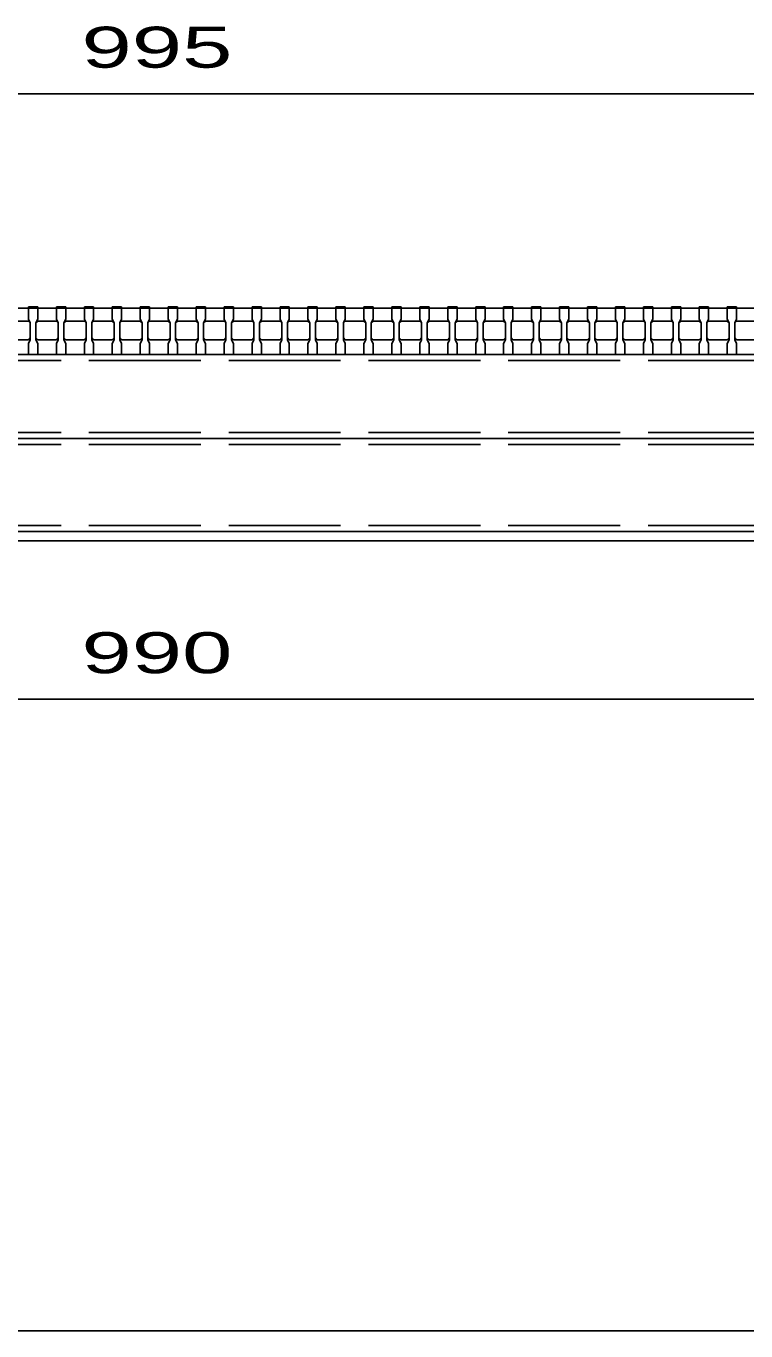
# Model space of a CAD drawing. Units: millimetres, scale not verified. Extents: x -1820 to 1731, y -1282 to 1054.
# Drawn here: x -1000 to -614, y -1146 to -446 of the extents above; entities that cross this region are included whole.
import ezdxf
from ezdxf.enums import TextEntityAlignment as Align

# ---------------------------------------------------------------- set-up
doc = ezdxf.new("R2010")
doc.units = ezdxf.units.MM
doc.header["$LTSCALE"] = 10
doc.linetypes.add('DASHED', pattern=[7.5, 6, -1.5])
for name, color, linetype, lineweight in [('0_2', 150, 'Continuous', 25), ('16', 3, 'Continuous', 25), ('22', 4, 'Continuous', 25)]:
    doc.layers.add(name, color=color, linetype=linetype, lineweight=lineweight)
doc.styles.add('ベクトル', font='')
doc.styles.get('ベクトル').set_extended_font_data('ベクトル')

msp = doc.modelspace()

# ---------------------------------------------------------------- linework, layer by layer
at = {"layer": '0_2'}
msp.add_line((1731, -1146.5), (-1729, -1146.5), dxfattribs=at)
at = {"layer": '16'}
for p, q in [((-1419, -597.5), (-424, -597.5)), ((-999, -597.5), (-999, -596.8)), ((-999, -596.8), (-994, -596.8)), ((-999, -597.5), (-999, -603.5)), ((-994, -597.5), (-999, -597.5)), ((-994, -596.8), (-994, -597.5)), ((-994, -603.5), (-994, -597.5)), ((-984, -597.5), (-984, -596.8)), ((-984, -596.8), (-979, -596.8)), ((-984, -597.5), (-984, -603.5)), ((-979, -597.5), (-984, -597.5)), ((-979, -596.8), (-979, -597.5)), ((-979, -603.5), (-979, -597.5)), ((-969, -597.5), (-969, -596.8)), ((-969, -596.8), (-964, -596.8)), ((-969, -597.5), (-969, -603.5)), ((-964, -597.5), (-969, -597.5)), ((-964, -596.8), (-964, -597.5)), ((-964, -603.5), (-964, -597.5)), ((-954, -597.5), (-954, -596.8)), ((-954, -596.8), (-949, -596.8)), ((-954, -597.5), (-954, -603.5)), ((-949, -597.5), (-954, -597.5)), ((-949, -596.8), (-949, -597.5)), ((-949, -603.5), (-949, -597.5)), ((-939, -597.5), (-939, -596.8)), ((-939, -596.8), (-934, -596.8)), ((-939, -597.5), (-939, -603.5)), ((-934, -597.5), (-939, -597.5)), ((-934, -596.8), (-934, -597.5)), ((-934, -603.5), (-934, -597.5)), ((-924, -597.5), (-924, -596.8)), ((-924, -596.8), (-919, -596.8)), ((-924, -597.5), (-924, -603.5)), ((-919, -597.5), (-924, -597.5)), ((-919, -596.8), (-919, -597.5)), ((-919, -603.5), (-919, -597.5)), ((-909, -597.5), (-909, -596.8)), ((-909, -596.8), (-904, -596.8)), ((-909, -597.5), (-909, -603.5)), ((-904, -597.5), (-909, -597.5)), ((-904, -596.8), (-904, -597.5)), ((-904, -603.5), (-904, -597.5)), ((-894, -597.5), (-894, -596.8)), ((-894, -596.8), (-889, -596.8)), ((-894, -597.5), (-894, -603.5)), ((-889, -597.5), (-894, -597.5)), ((-889, -596.8), (-889, -597.5)), ((-889, -603.5), (-889, -597.5)), ((-879, -597.5), (-879, -596.8)), ((-879, -596.8), (-874, -596.8)), ((-879, -597.5), (-879, -603.5)), ((-874, -597.5), (-879, -597.5)), ((-874, -596.8), (-874, -597.5)), ((-874, -603.5), (-874, -597.5)), ((-864, -597.5), (-864, -596.8)), ((-864, -596.8), (-859, -596.8)), ((-864, -597.5), (-864, -603.5)), ((-859, -597.5), (-864, -597.5)), ((-859, -596.8), (-859, -597.5)), ((-859, -603.5), (-859, -597.5)), ((-849, -597.5), (-849, -596.8)), ((-849, -596.8), (-844, -596.8)), ((-849, -597.5), (-849, -603.5)), ((-844, -597.5), (-849, -597.5)), ((-844, -596.8), (-844, -597.5)), ((-844, -603.5), (-844, -597.5)), ((-834, -597.5), (-834, -596.8)), ((-834, -596.8), (-829, -596.8)), ((-834, -597.5), (-834, -603.5)), ((-829, -597.5), (-834, -597.5)), ((-829, -596.8), (-829, -597.5)), ((-829, -603.5), (-829, -597.5)), ((-819, -597.5), (-819, -596.8)), ((-819, -596.8), (-814, -596.8)), ((-819, -597.5), (-819, -603.5)), ((-814, -597.5), (-819, -597.5)), ((-814, -596.8), (-814, -597.5)), ((-814, -603.5), (-814, -597.5)), ((-804, -597.5), (-804, -596.8)), ((-804, -596.8), (-799, -596.8)), ((-804, -597.5), (-804, -603.5)), ((-799, -597.5), (-804, -597.5)), ((-799, -596.8), (-799, -597.5)), ((-799, -603.5), (-799, -597.5)), ((-789, -597.5), (-789, -596.8)), ((-789, -596.8), (-784, -596.8)), ((-789, -597.5), (-789, -603.5)), ((-784, -597.5), (-789, -597.5)), ((-784, -596.8), (-784, -597.5)), ((-784, -603.5), (-784, -597.5)), ((-774, -597.5), (-774, -596.8)), ((-774, -596.8), (-769, -596.8)), ((-774, -597.5), (-774, -603.5)), ((-769, -597.5), (-774, -597.5)), ((-769, -596.8), (-769, -597.5)), ((-769, -603.5), (-769, -597.5)), ((-759, -597.5), (-759, -596.8)), ((-759, -596.8), (-754, -596.8)), ((-759, -597.5), (-759, -603.5)), ((-754, -597.5), (-759, -597.5)), ((-754, -596.8), (-754, -597.5)), ((-754, -603.5), (-754, -597.5)), ((-744, -597.5), (-744, -596.8)), ((-744, -596.8), (-739, -596.8)), ((-744, -597.5), (-744, -603.5)), ((-739, -597.5), (-744, -597.5)), ((-739, -596.8), (-739, -597.5)), ((-739, -603.5), (-739, -597.5)), ((-729, -597.5), (-729, -596.8)), ((-729, -596.8), (-724, -596.8)), ((-729, -597.5), (-729, -603.5)), ((-724, -597.5), (-729, -597.5)), ((-724, -596.8), (-724, -597.5)), ((-724, -603.5), (-724, -597.5)), ((-714, -597.5), (-714, -596.8)), ((-714, -596.8), (-709, -596.8)), ((-714, -597.5), (-714, -603.5)), ((-709, -597.5), (-714, -597.5)), ((-709, -596.8), (-709, -597.5)), ((-709, -603.5), (-709, -597.5)), ((-699, -597.5), (-699, -596.8)), ((-699, -596.8), (-694, -596.8)), ((-699, -597.5), (-699, -603.5)), ((-694, -597.5), (-699, -597.5)), ((-694, -596.8), (-694, -597.5)), ((-694, -603.5), (-694, -597.5)), ((-684, -597.5), (-684, -596.8)), ((-684, -596.8), (-679, -596.8)), ((-684, -597.5), (-684, -603.5)), ((-679, -597.5), (-684, -597.5)), ((-679, -596.8), (-679, -597.5)), ((-679, -603.5), (-679, -597.5)), ((-669, -597.5), (-669, -596.8)), ((-669, -596.8), (-664, -596.8)), ((-669, -597.5), (-669, -603.5)), ((-664, -597.5), (-669, -597.5)), ((-664, -596.8), (-664, -597.5)), ((-664, -603.5), (-664, -597.5)), ((-654, -597.5), (-654, -596.8)), ((-654, -596.8), (-649, -596.8)), ((-654, -597.5), (-654, -603.5)), ((-649, -597.5), (-654, -597.5)), ((-649, -596.8), (-649, -597.5)), ((-649, -603.5), (-649, -597.5)), ((-639, -597.5), (-639, -596.8)), ((-639, -596.8), (-634, -596.8)), ((-639, -597.5), (-639, -603.5)), ((-634, -597.5), (-639, -597.5)), ((-634, -596.8), (-634, -597.5)), ((-634, -603.5), (-634, -597.5)), ((-624, -597.5), (-624, -596.8)), ((-624, -596.8), (-619, -596.8)), ((-624, -597.5), (-624, -603.5)), ((-619, -597.5), (-624, -597.5)), ((-619, -596.8), (-619, -597.5)), ((-619, -603.5), (-619, -597.5)), ((-1009, -604.5), (-999, -604.5)), ((-999, -603.5), (-998, -605.5)), ((-999, -604.5), (-998, -605.5)), ((-998, -605.5), (-998, -614.5)), ((-995, -605.5), (-994, -603.5)), ((-995, -605.5), (-994, -604.5)), ((-995, -614.5), (-995, -605.5)), ((-994, -604.5), (-984, -604.5)), ((-984, -603.5), (-983, -605.5)), ((-984, -604.5), (-983, -605.5)), ((-983, -605.5), (-983, -614.5)), ((-980, -605.5), (-979, -603.5)), ((-980, -605.5), (-979, -604.5)), ((-980, -614.5), (-980, -605.5)), ((-979, -604.5), (-969, -604.5)), ((-969, -603.5), (-968, -605.5)), ((-969, -604.5), (-968, -605.5)), ((-968, -605.5), (-968, -614.5)), ((-965, -605.5), (-964, -603.5)), ((-965, -605.5), (-964, -604.5)), ((-965, -614.5), (-965, -605.5)), ((-964, -604.5), (-954, -604.5)), ((-954, -603.5), (-953, -605.5)), ((-954, -604.5), (-953, -605.5)), ((-953, -605.5), (-953, -614.5)), ((-950, -605.5), (-949, -603.5)), ((-950, -605.5), (-949, -604.5)), ((-950, -614.5), (-950, -605.5)), ((-949, -604.5), (-939, -604.5)), ((-939, -603.5), (-938, -605.5)), ((-939, -604.5), (-938, -605.5)), ((-938, -605.5), (-938, -614.5)), ((-935, -605.5), (-934, -603.5)), ((-935, -605.5), (-934, -604.5)), ((-935, -614.5), (-935, -605.5)), ((-934, -604.5), (-924, -604.5)), ((-924, -603.5), (-923, -605.5)), ((-924, -604.5), (-923, -605.5)), ((-923, -605.5), (-923, -614.5)), ((-920, -605.5), (-919, -603.5)), ((-920, -605.5), (-919, -604.5)), ((-920, -614.5), (-920, -605.5)), ((-919, -604.5), (-909, -604.5)), ((-909, -603.5), (-908, -605.5)), ((-909, -604.5), (-908, -605.5)), ((-908, -605.5), (-908, -614.5)), ((-905, -605.5), (-904, -603.5)), ((-905, -605.5), (-904, -604.5)), ((-905, -614.5), (-905, -605.5)), ((-904, -604.5), (-894, -604.5)), ((-894, -603.5), (-893, -605.5)), ((-894, -604.5), (-893, -605.5)), ((-893, -605.5), (-893, -614.5)), ((-890, -605.5), (-889, -603.5)), ((-890, -605.5), (-889, -604.5)), ((-890, -614.5), (-890, -605.5)), ((-889, -604.5), (-879, -604.5)), ((-879, -603.5), (-878, -605.5)), ((-879, -604.5), (-878, -605.5)), ((-878, -605.5), (-878, -614.5)), ((-875, -605.5), (-874, -603.5)), ((-875, -605.5), (-874, -604.5)), ((-875, -614.5), (-875, -605.5)), ((-874, -604.5), (-864, -604.5)), ((-864, -603.5), (-863, -605.5)), ((-864, -604.5), (-863, -605.5)), ((-863, -605.5), (-863, -614.5)), ((-860, -605.5), (-859, -603.5)), ((-860, -605.5), (-859, -604.5)), ((-860, -614.5), (-860, -605.5)), ((-859, -604.5), (-849, -604.5)), ((-849, -603.5), (-848, -605.5)), ((-849, -604.5), (-848, -605.5)), ((-848, -605.5), (-848, -614.5)), ((-845, -605.5), (-844, -603.5)), ((-845, -605.5), (-844, -604.5)), ((-845, -614.5), (-845, -605.5)), ((-844, -604.5), (-834, -604.5)), ((-834, -603.5), (-833, -605.5)), ((-834, -604.5), (-833, -605.5)), ((-833, -605.5), (-833, -614.5)), ((-830, -605.5), (-829, -603.5)), ((-830, -605.5), (-829, -604.5)), ((-830, -614.5), (-830, -605.5)), ((-829, -604.5), (-819, -604.5)), ((-819, -603.5), (-818, -605.5)), ((-819, -604.5), (-818, -605.5)), ((-818, -605.5), (-818, -614.5)), ((-815, -605.5), (-814, -603.5)), ((-815, -605.5), (-814, -604.5)), ((-815, -614.5), (-815, -605.5)), ((-814, -604.5), (-804, -604.5)), ((-804, -603.5), (-803, -605.5)), ((-804, -604.5), (-803, -605.5)), ((-803, -605.5), (-803, -614.5)), ((-800, -605.5), (-799, -603.5)), ((-800, -605.5), (-799, -604.5)), ((-800, -614.5), (-800, -605.5)), ((-799, -604.5), (-789, -604.5)), ((-789, -603.5), (-788, -605.5)), ((-789, -604.5), (-788, -605.5)), ((-788, -605.5), (-788, -614.5)), ((-785, -605.5), (-784, -603.5)), ((-785, -605.5), (-784, -604.5)), ((-785, -614.5), (-785, -605.5)), ((-784, -604.5), (-774, -604.5)), ((-774, -603.5), (-773, -605.5)), ((-774, -604.5), (-773, -605.5)), ((-773, -605.5), (-773, -614.5)), ((-770, -605.5), (-769, -603.5)), ((-770, -605.5), (-769, -604.5)), ((-770, -614.5), (-770, -605.5)), ((-769, -604.5), (-759, -604.5)), ((-759, -603.5), (-758, -605.5)), ((-759, -604.5), (-758, -605.5)), ((-758, -605.5), (-758, -614.5)), ((-755, -605.5), (-754, -603.5)), ((-755, -605.5), (-754, -604.5)), ((-755, -614.5), (-755, -605.5)), ((-754, -604.5), (-744, -604.5)), ((-744, -603.5), (-743, -605.5)), ((-744, -604.5), (-743, -605.5)), ((-743, -605.5), (-743, -614.5)), ((-740, -605.5), (-739, -603.5)), ((-740, -605.5), (-739, -604.5)), ((-740, -614.5), (-740, -605.5)), ((-739, -604.5), (-729, -604.5)), ((-729, -603.5), (-728, -605.5)), ((-729, -604.5), (-728, -605.5)), ((-728, -605.5), (-728, -614.5)), ((-725, -605.5), (-724, -603.5)), ((-725, -605.5), (-724, -604.5)), ((-725, -614.5), (-725, -605.5)), ((-724, -604.5), (-714, -604.5)), ((-714, -603.5), (-713, -605.5)), ((-714, -604.5), (-713, -605.5)), ((-713, -605.5), (-713, -614.5)), ((-710, -605.5), (-709, -603.5)), ((-710, -605.5), (-709, -604.5)), ((-710, -614.5), (-710, -605.5)), ((-709, -604.5), (-699, -604.5)), ((-699, -603.5), (-698, -605.5)), ((-699, -604.5), (-698, -605.5)), ((-698, -605.5), (-698, -614.5)), ((-695, -605.5), (-694, -603.5)), ((-695, -605.5), (-694, -604.5)), ((-695, -614.5), (-695, -605.5)), ((-694, -604.5), (-684, -604.5)), ((-684, -603.5), (-683, -605.5)), ((-684, -604.5), (-683, -605.5)), ((-683, -605.5), (-683, -614.5)), ((-680, -605.5), (-679, -603.5)), ((-680, -605.5), (-679, -604.5)), ((-680, -614.5), (-680, -605.5)), ((-679, -604.5), (-669, -604.5)), ((-669, -603.5), (-668, -605.5)), ((-669, -604.5), (-668, -605.5)), ((-668, -605.5), (-668, -614.5)), ((-665, -605.5), (-664, -603.5)), ((-665, -605.5), (-664, -604.5)), ((-665, -614.5), (-665, -605.5)), ((-664, -604.5), (-654, -604.5)), ((-654, -603.5), (-653, -605.5)), ((-654, -604.5), (-653, -605.5)), ((-653, -605.5), (-653, -614.5)), ((-650, -605.5), (-649, -603.5)), ((-650, -605.5), (-649, -604.5)), ((-650, -614.5), (-650, -605.5)), ((-649, -604.5), (-639, -604.5)), ((-639, -603.5), (-638, -605.5)), ((-639, -604.5), (-638, -605.5)), ((-638, -605.5), (-638, -614.5)), ((-635, -605.5), (-634, -603.5)), ((-635, -605.5), (-634, -604.5)), ((-635, -614.5), (-635, -605.5)), ((-634, -604.5), (-624, -604.5)), ((-624, -603.5), (-623, -605.5)), ((-624, -604.5), (-623, -605.5)), ((-623, -605.5), (-623, -614.5)), ((-620, -605.5), (-619, -603.5)), ((-620, -605.5), (-619, -604.5)), ((-620, -614.5), (-620, -605.5)), ((-619, -604.5), (-609, -604.5)), ((-999, -614.5), (-1009, -614.5)), ((-998, -613.5), (-999, -614.5)), ((-998, -614.5), (-999, -616.5)), ((-994, -614.5), (-995, -613.5)), ((-994, -616.5), (-995, -614.5)), ((-984, -614.5), (-994, -614.5)), ((-983, -613.5), (-984, -614.5)), ((-983, -614.5), (-984, -616.5)), ((-979, -614.5), (-980, -613.5)), ((-979, -616.5), (-980, -614.5)), ((-969, -614.5), (-979, -614.5)), ((-968, -613.5), (-969, -614.5)), ((-968, -614.5), (-969, -616.5)), ((-964, -614.5), (-965, -613.5)), ((-964, -616.5), (-965, -614.5)), ((-954, -614.5), (-964, -614.5)), ((-953, -613.5), (-954, -614.5)), ((-953, -614.5), (-954, -616.5)), ((-949, -614.5), (-950, -613.5)), ((-949, -616.5), (-950, -614.5)), ((-939, -614.5), (-949, -614.5)), ((-938, -613.5), (-939, -614.5)), ((-938, -614.5), (-939, -616.5)), ((-934, -614.5), (-935, -613.5)), ((-934, -616.5), (-935, -614.5)), ((-924, -614.5), (-934, -614.5)), ((-923, -613.5), (-924, -614.5)), ((-923, -614.5), (-924, -616.5)), ((-919, -614.5), (-920, -613.5)), ((-919, -616.5), (-920, -614.5)), ((-909, -614.5), (-919, -614.5)), ((-908, -613.5), (-909, -614.5)), ((-908, -614.5), (-909, -616.5)), ((-904, -614.5), (-905, -613.5)), ((-904, -616.5), (-905, -614.5)), ((-894, -614.5), (-904, -614.5)), ((-893, -613.5), (-894, -614.5)), ((-893, -614.5), (-894, -616.5)), ((-889, -614.5), (-890, -613.5)), ((-889, -616.5), (-890, -614.5)), ((-879, -614.5), (-889, -614.5)), ((-878, -613.5), (-879, -614.5)), ((-878, -614.5), (-879, -616.5)), ((-874, -614.5), (-875, -613.5)), ((-874, -616.5), (-875, -614.5)), ((-864, -614.5), (-874, -614.5)), ((-863, -613.5), (-864, -614.5)), ((-863, -614.5), (-864, -616.5)), ((-859, -614.5), (-860, -613.5)), ((-859, -616.5), (-860, -614.5)), ((-849, -614.5), (-859, -614.5)), ((-848, -613.5), (-849, -614.5)), ((-848, -614.5), (-849, -616.5)), ((-844, -614.5), (-845, -613.5)), ((-844, -616.5), (-845, -614.5)), ((-834, -614.5), (-844, -614.5)), ((-833, -613.5), (-834, -614.5)), ((-833, -614.5), (-834, -616.5)), ((-829, -614.5), (-830, -613.5)), ((-829, -616.5), (-830, -614.5)), ((-819, -614.5), (-829, -614.5)), ((-818, -613.5), (-819, -614.5)), ((-818, -614.5), (-819, -616.5)), ((-814, -614.5), (-815, -613.5)), ((-814, -616.5), (-815, -614.5)), ((-804, -614.5), (-814, -614.5)), ((-803, -613.5), (-804, -614.5)), ((-803, -614.5), (-804, -616.5)), ((-799, -614.5), (-800, -613.5)), ((-799, -616.5), (-800, -614.5)), ((-789, -614.5), (-799, -614.5)), ((-788, -613.5), (-789, -614.5)), ((-788, -614.5), (-789, -616.5)), ((-784, -614.5), (-785, -613.5)), ((-784, -616.5), (-785, -614.5)), ((-774, -614.5), (-784, -614.5)), ((-773, -613.5), (-774, -614.5)), ((-773, -614.5), (-774, -616.5)), ((-769, -614.5), (-770, -613.5)), ((-769, -616.5), (-770, -614.5)), ((-759, -614.5), (-769, -614.5)), ((-758, -613.5), (-759, -614.5)), ((-758, -614.5), (-759, -616.5)), ((-754, -614.5), (-755, -613.5)), ((-754, -616.5), (-755, -614.5)), ((-744, -614.5), (-754, -614.5)), ((-743, -613.5), (-744, -614.5)), ((-743, -614.5), (-744, -616.5)), ((-739, -614.5), (-740, -613.5)), ((-739, -616.5), (-740, -614.5)), ((-729, -614.5), (-739, -614.5)), ((-728, -613.5), (-729, -614.5)), ((-728, -614.5), (-729, -616.5)), ((-724, -614.5), (-725, -613.5)), ((-724, -616.5), (-725, -614.5)), ((-714, -614.5), (-724, -614.5)), ((-713, -613.5), (-714, -614.5)), ((-713, -614.5), (-714, -616.5)), ((-709, -614.5), (-710, -613.5)), ((-709, -616.5), (-710, -614.5)), ((-699, -614.5), (-709, -614.5)), ((-698, -613.5), (-699, -614.5)), ((-698, -614.5), (-699, -616.5)), ((-694, -614.5), (-695, -613.5)), ((-694, -616.5), (-695, -614.5)), ((-684, -614.5), (-694, -614.5)), ((-683, -613.5), (-684, -614.5)), ((-683, -614.5), (-684, -616.5)), ((-679, -614.5), (-680, -613.5)), ((-679, -616.5), (-680, -614.5)), ((-669, -614.5), (-679, -614.5)), ((-668, -613.5), (-669, -614.5)), ((-668, -614.5), (-669, -616.5)), ((-664, -614.5), (-665, -613.5)), ((-664, -616.5), (-665, -614.5)), ((-654, -614.5), (-664, -614.5)), ((-653, -613.5), (-654, -614.5)), ((-653, -614.5), (-654, -616.5)), ((-649, -614.5), (-650, -613.5)), ((-649, -616.5), (-650, -614.5)), ((-639, -614.5), (-649, -614.5)), ((-638, -613.5), (-639, -614.5)), ((-638, -614.5), (-639, -616.5)), ((-634, -614.5), (-635, -613.5)), ((-634, -616.5), (-635, -614.5)), ((-624, -614.5), (-634, -614.5)), ((-623, -613.5), (-624, -614.5)), ((-623, -614.5), (-624, -616.5)), ((-619, -614.5), (-620, -613.5)), ((-619, -616.5), (-620, -614.5)), ((-609, -614.5), (-619, -614.5)), ((-1419, -622.5), (-424, -622.5)), ((-1416.5, -622.5), (-426.5, -622.5)), ((-999, -616.5), (-999, -622.5)), ((-999, -622.5), (-994, -622.5)), ((-994, -622.5), (-994, -616.5)), ((-984, -616.5), (-984, -622.5)), ((-984, -622.5), (-979, -622.5)), ((-979, -622.5), (-979, -616.5)), ((-969, -616.5), (-969, -622.5)), ((-969, -622.5), (-964, -622.5)), ((-964, -622.5), (-964, -616.5)), ((-954, -616.5), (-954, -622.5)), ((-954, -622.5), (-949, -622.5)), ((-949, -622.5), (-949, -616.5)), ((-939, -616.5), (-939, -622.5)), ((-939, -622.5), (-934, -622.5)), ((-934, -622.5), (-934, -616.5)), ((-924, -616.5), (-924, -622.5)), ((-924, -622.5), (-919, -622.5)), ((-919, -622.5), (-919, -616.5)), ((-909, -616.5), (-909, -622.5)), ((-909, -622.5), (-904, -622.5)), ((-904, -622.5), (-904, -616.5)), ((-894, -616.5), (-894, -622.5)), ((-894, -622.5), (-889, -622.5)), ((-889, -622.5), (-889, -616.5)), ((-879, -616.5), (-879, -622.5)), ((-879, -622.5), (-874, -622.5)), ((-874, -622.5), (-874, -616.5)), ((-864, -616.5), (-864, -622.5)), ((-864, -622.5), (-859, -622.5)), ((-859, -622.5), (-859, -616.5)), ((-849, -616.5), (-849, -622.5)), ((-849, -622.5), (-844, -622.5)), ((-844, -622.5), (-844, -616.5)), ((-834, -616.5), (-834, -622.5)), ((-834, -622.5), (-829, -622.5)), ((-829, -622.5), (-829, -616.5)), ((-819, -616.5), (-819, -622.5)), ((-819, -622.5), (-814, -622.5)), ((-814, -622.5), (-814, -616.5)), ((-804, -616.5), (-804, -622.5)), ((-804, -622.5), (-799, -622.5)), ((-799, -622.5), (-799, -616.5)), ((-789, -616.5), (-789, -622.5)), ((-789, -622.5), (-784, -622.5)), ((-784, -622.5), (-784, -616.5)), ((-774, -616.5), (-774, -622.5)), ((-774, -622.5), (-769, -622.5)), ((-769, -622.5), (-769, -616.5)), ((-759, -616.5), (-759, -622.5)), ((-759, -622.5), (-754, -622.5)), ((-754, -622.5), (-754, -616.5)), ((-744, -616.5), (-744, -622.5)), ((-744, -622.5), (-739, -622.5)), ((-739, -622.5), (-739, -616.5)), ((-729, -616.5), (-729, -622.5)), ((-729, -622.5), (-724, -622.5)), ((-724, -622.5), (-724, -616.5)), ((-714, -616.5), (-714, -622.5)), ((-714, -622.5), (-709, -622.5)), ((-709, -622.5), (-709, -616.5)), ((-699, -616.5), (-699, -622.5)), ((-699, -622.5), (-694, -622.5)), ((-694, -622.5), (-694, -616.5)), ((-684, -616.5), (-684, -622.5)), ((-684, -622.5), (-679, -622.5)), ((-679, -622.5), (-679, -616.5)), ((-669, -616.5), (-669, -622.5)), ((-669, -622.5), (-664, -622.5)), ((-664, -622.5), (-664, -616.5)), ((-654, -616.5), (-654, -622.5)), ((-654, -622.5), (-649, -622.5)), ((-649, -622.5), (-649, -616.5)), ((-639, -616.5), (-639, -622.5)), ((-639, -622.5), (-634, -622.5)), ((-634, -622.5), (-634, -616.5)), ((-624, -616.5), (-624, -622.5)), ((-624, -622.5), (-619, -622.5)), ((-619, -622.5), (-619, -616.5)), ((-1416.5, -667.5), (-426.5, -667.5)), ((-426.5, -717.5), (-1416.5, -717.5)), ((-426.5, -717.5), (-1416.5, -717.5)), ((-1416.5, -722.5), (-426.5, -722.5))]:
    msp.add_line(p, q, dxfattribs=at)
at = {"layer": '16', "linetype": 'DASHED'}
for p, q in [((-1416.5, -625.7), (-426.5, -625.7)), ((-1416.5, -664.3), (-426.5, -664.3)), ((-1416.5, -670.7), (-426.5, -670.7)), ((-1416.5, -714.3), (-426.5, -714.3))]:
    msp.add_line(p, q, dxfattribs=at)
at = {"layer": '22'}
for p, q in [((-1419, -482.5), (-424, -482.5)), ((-1416.5, -807.5), (-426.5, -807.5))]:
    msp.add_line(p, q, dxfattribs=at)

# ---------------------------------------------------------------- texts
at = {"layer": '22', "color": 2, "style": 'ベクトル', "width": 1.65}
for s, p in [(' 995 ', (-984, -457.5)), (' 990 ', (-984, -782.5))]:
    msp.add_text(s, height=21.99, dxfattribs=at).set_placement(p, align=Align.MIDDLE_LEFT)

doc.saveas('drawing.dxf')
